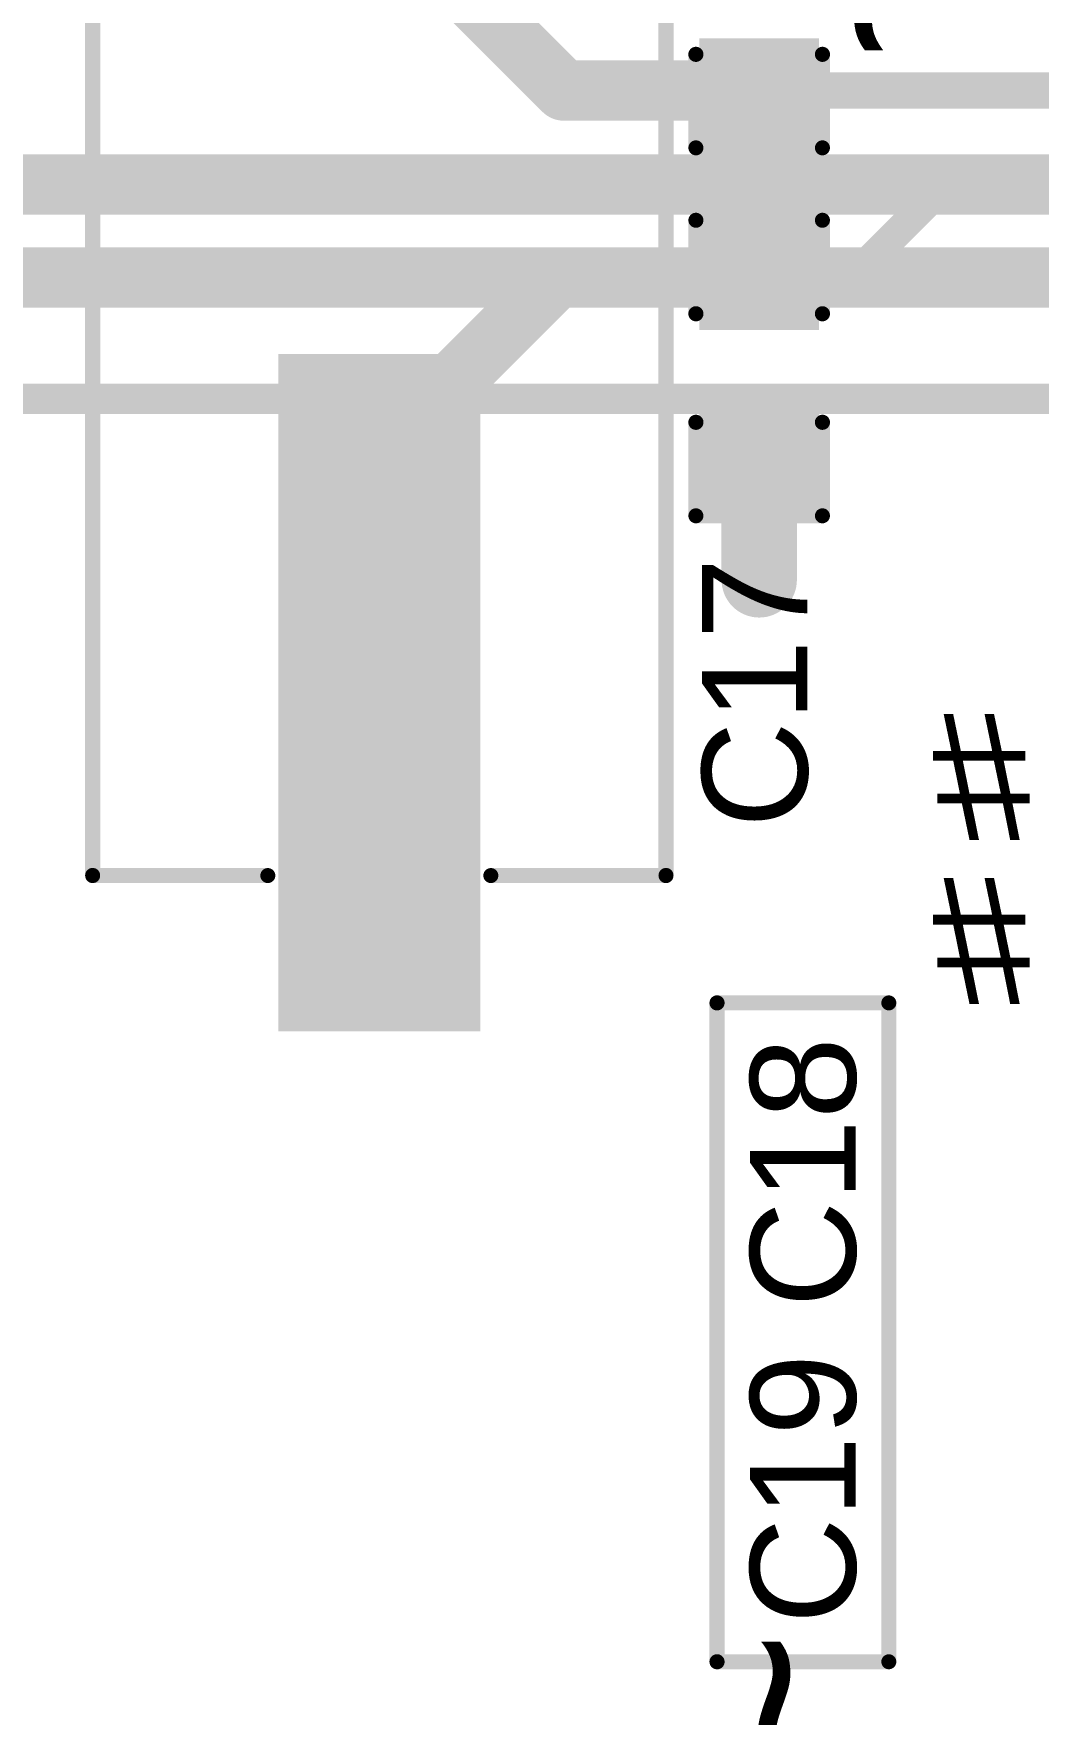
# Model space of a CAD drawing. Header units: millimetres. Extents: x -35.7 to 33.3, y -3.2 to 68.2.
# Drawn here: x -20.69 to -12.23, y 14.12 to 28.28 of the extents above; entities that cross this region are included whole.
import ezdxf

# ---------------------------------------------------------------- set-up
doc = ezdxf.new("R2010")
doc.units = ezdxf.units.MM
for name, color, linetype in [('BottomLayer', 5, 'Continuous'), ('Mechanical2', 216, 'Continuous'), ('TopLayer', 1, 'Continuous'), ('TopOverlay', 2, 'Continuous'), ('TopPaste', 8, 'Continuous'), ('TopSolder', 216, 'Continuous'), ('ViaHoleLayer', 16, 'Continuous')]:
    doc.layers.add(name, color=color, linetype=linetype)
doc.styles.add('Arial', font='', dxfattribs={"height": 0.2})
doc.styles.get('Arial').set_extended_font_data('Arial')

# ---------------------------------------------------------------- blocks, each defined once
blk = doc.blocks.new('HCM4920000000ABJT_30')
at = {"layer": 'TopLayer'}
blk.add_hatch(color=1, dxfattribs=at).paths.add_polyline_path([(1.525, 0.725), (7.025, 0.725), (7.025, -0.775), (1.525, -0.775)])
at = {"layer": 'TopPaste'}
blk.add_hatch(color=8, dxfattribs=at).paths.add_polyline_path([(1.525, 0.725), (7.025, 0.725), (7.025, -0.775), (1.525, -0.775)])
at = {"layer": 'TopSolder'}
blk.add_hatch(color=216, dxfattribs=at).paths.add_polyline_path([(1.424, 0.826), (7.127, 0.826), (7.127, -0.877), (1.424, -0.877)])
at = {"layer": 'TopOverlay', "const_width": 0.127}
for points in [[(5.814, 2.39), (-5.765, 2.39)], [(5.816, 0.914), (5.816, 2.39)], [(5.816, -2.441), (5.816, -0.965)], [(5.814, -2.441), (-5.765, -2.441)]]:
    blk.add_lwpolyline(points, dxfattribs=at)
at = {"layer": 'TopOverlay', "const_width": 0.0635}
for points in [[(5.783, 2.39, 1), (5.846, 2.39, 1)], [(5.784, 2.39, 1), (5.847, 2.39, 1)], [(5.784, 0.914, 1), (5.847, 0.914, 1)], [(5.784, -0.965, 1), (5.847, -0.965, 1)], [(5.783, -2.441, 1), (5.846, -2.441, 1)], [(5.784, -2.441, 1), (5.847, -2.441, 1)]]:
    blk.add_lwpolyline(points, format="xyb", close=True, dxfattribs=at)
blk = doc.blocks.new('C___0603_96')
at = {"layer": 'TopLayer'}
for points in [[(-0.381, 0.445), (-0.381, -0.445), (-1.143, -0.445), (-1.143, 0.445)], [(1.143, 0.445), (1.143, -0.445), (0.381, -0.445), (0.381, 0.445)]]:
    blk.add_hatch(color=1, dxfattribs=at).paths.add_polyline_path(points)
at = {"layer": 'TopPaste'}
for points in [[(-0.381, 0.445), (-0.381, -0.445), (-1.143, -0.445), (-1.143, 0.445)], [(1.143, 0.445), (1.143, -0.445), (0.381, -0.445), (0.381, 0.445)]]:
    blk.add_hatch(color=8, dxfattribs=at).paths.add_polyline_path(points)
at = {"layer": 'TopSolder'}
for points in [[(-0.321, 0.504), (-0.321, -0.504), (-1.203, -0.504), (-1.203, 0.504)], [(1.203, 0.504), (1.203, -0.504), (0.321, -0.504), (0.321, 0.504)]]:
    blk.add_hatch(color=216, dxfattribs=at).paths.add_polyline_path(points)
at = {"layer": 'TopOverlay', "const_width": 0.127}
for points in [[(-1.245, 0.533), (-1.245, -0.533)], [(-1.245, 0.533), (-0.457, 0.533)], [(0.457, 0.533), (1.245, 0.533)], [(1.245, 0.533), (1.245, -0.533)], [(-1.245, -0.533), (-0.457, -0.533)], [(0.457, -0.533), (1.245, -0.533)]]:
    blk.add_lwpolyline(points, dxfattribs=at)
at = {"layer": 'TopOverlay', "const_width": 0.0635}
for points in [[(-1.276, 0.533, 1), (-1.213, 0.533, 1)], [(-1.276, 0.533, 1), (-1.213, 0.533, 1)], [(-0.489, 0.533, 1), (-0.425, 0.533, 1)], [(0.425, 0.533, 1), (0.489, 0.533, 1)], [(1.213, 0.533, 1), (1.276, 0.533, 1)], [(1.213, 0.533, 1), (1.276, 0.533, 1)], [(-1.276, -0.533, 1), (-1.213, -0.533, 1)], [(-1.276, -0.533, 1), (-1.213, -0.533, 1)], [(-0.489, -0.533, 1), (-0.425, -0.533, 1)], [(0.425, -0.533, 1), (0.489, -0.533, 1)], [(1.213, -0.533, 1), (1.276, -0.533, 1)], [(1.213, -0.533, 1), (1.276, -0.533, 1)]]:
    blk.add_lwpolyline(points, format="xyb", close=True, dxfattribs=at)
blk = doc.blocks.new('C___0603_97')
at = {"layer": 'TopLayer'}
for points in [[(-0.381, 0.445), (-0.381, -0.445), (-1.143, -0.445), (-1.143, 0.445)], [(1.143, 0.445), (1.143, -0.445), (0.381, -0.445), (0.381, 0.445)]]:
    blk.add_hatch(color=1, dxfattribs=at).paths.add_polyline_path(points)
at = {"layer": 'TopPaste'}
for points in [[(-0.381, 0.445), (-0.381, -0.445), (-1.143, -0.445), (-1.143, 0.445)], [(1.143, 0.445), (1.143, -0.445), (0.381, -0.445), (0.381, 0.445)]]:
    blk.add_hatch(color=8, dxfattribs=at).paths.add_polyline_path(points)
at = {"layer": 'TopSolder'}
for points in [[(-0.321, 0.504), (-0.321, -0.504), (-1.203, -0.504), (-1.203, 0.504)], [(1.203, 0.504), (1.203, -0.504), (0.321, -0.504), (0.321, 0.504)]]:
    blk.add_hatch(color=216, dxfattribs=at).paths.add_polyline_path(points)
at = {"layer": 'TopOverlay', "const_width": 0.127}
for points in [[(-0.457, 0.533), (-1.245, 0.533)], [(-1.245, -0.533), (-1.245, 0.533)], [(1.245, 0.533), (0.457, 0.533)], [(1.245, -0.533), (1.245, 0.533)], [(-0.457, -0.533), (-1.245, -0.533)], [(1.245, -0.533), (0.457, -0.533)]]:
    blk.add_lwpolyline(points, dxfattribs=at)
at = {"layer": 'TopOverlay', "const_width": 0.0635}
for points in [[(-1.276, 0.533, 1), (-1.213, 0.533, 1)], [(-1.276, 0.533, 1), (-1.213, 0.533, 1)], [(-0.489, 0.533, 1), (-0.425, 0.533, 1)], [(0.425, 0.533, 1), (0.489, 0.533, 1)], [(1.213, 0.533, 1), (1.276, 0.533, 1)], [(1.213, 0.533, 1), (1.276, 0.533, 1)], [(-1.276, -0.533, 1), (-1.213, -0.533, 1)], [(-1.276, -0.533, 1), (-1.213, -0.533, 1)], [(-0.489, -0.533, 1), (-0.425, -0.533, 1)], [(0.425, -0.533, 1), (0.489, -0.533, 1)], [(1.213, -0.533, 1), (1.276, -0.533, 1)], [(1.213, -0.533, 1), (1.276, -0.533, 1)]]:
    blk.add_lwpolyline(points, format="xyb", close=True, dxfattribs=at)

msp = doc.modelspace()

# ---------------------------------------------------------------- hatches: boundary and pattern name
at = {"layer": 'BottomLayer'}
h = msp.add_hatch(color=5, dxfattribs=at)
edge = h.paths.add_edge_path()
edge.add_arc((-14.58, 23.68), 0.3, 0, 360)
at = {"layer": 'TopLayer'}
h = msp.add_hatch(color=1, dxfattribs=at)
edge = h.paths.add_edge_path()
edge.add_arc((-14.58, 23.68), 0.3, 0, 360)
at = {"layer": 'ViaHoleLayer'}
h = msp.add_hatch(color=16, dxfattribs=at)
edge = h.paths.add_edge_path()
edge.add_arc((-14.58, 23.68), 0.15, 0, 360)

# ---------------------------------------------------------------- linework, layer by layer
at = {"layer": 'BottomLayer'}
for points, const_width in [([(-22.703, 27.009), (-5.732, 27.009)], 0.508), ([(-24.714, 26.226), (-11.405, 26.226)], 0.508), ([(-21.834, 25.205), (-9.711, 25.205)], 0.254)]:
    msp.add_lwpolyline(points, dxfattribs=dict(at, const_width=const_width))
at = {"layer": 'Mechanical2', "const_width": 0.381}
msp.add_lwpolyline([(33.135, 19.76, -5.376897), (33.117, 45.286)], format="xyb", dxfattribs=at)
at = {"layer": 'TopLayer'}
for points, const_width in [([(-17.159, 28.734), (-16.226, 27.801)], 0.508), ([(-16.226, 27.801), (-14.58, 27.801)], 0.508), ([(-14.58, 27.801), (-10.633, 27.801)], 0.305), ([(-13.795, 26.226), (-12.911, 27.11)], 0.254), ([(-12.911, 27.11), (-11.883, 27.11)], 0.254), ([(-17.78, 24.73), (-16.284, 26.226)], 0.508), ([(-16.284, 26.226), (-14.58, 26.226)], 0.508), ([(-14.58, 26.226), (-13.795, 26.226)], 0.254), ([(-17.78, 22.73), (-17.78, 24.73)], 0.508), ([(-14.58, 23.68), (-14.58, 24.702)], 0.635)]:
    msp.add_lwpolyline(points, dxfattribs=dict(at, const_width=const_width))
for points, const_width in [([(-16.353, 27.801, 1), (-16.099, 27.801, 1)], 0.254), ([(-16.353, 27.801, 1), (-16.099, 27.801, 1)], 0.254), ([(-14.707, 27.801, 1), (-14.453, 27.801, 1)], 0.254), ([(-14.656, 27.801, 1), (-14.503, 27.801, 1)], 0.152), ([(-12.975, 27.11, 1), (-12.848, 27.11, 1)], 0.127), ([(-12.975, 27.11, 1), (-12.848, 27.11, 1)], 0.127), ([(-16.411, 26.226, 1), (-16.157, 26.226, 1)], 0.254), ([(-16.411, 26.226, 1), (-16.157, 26.226, 1)], 0.254), ([(-14.707, 26.226, 1), (-14.453, 26.226, 1)], 0.254), ([(-14.643, 26.226, 1), (-14.516, 26.226, 1)], 0.127), ([(-13.859, 26.226, 1), (-13.732, 26.226, 1)], 0.127), ([(-13.859, 26.226, 1), (-13.732, 26.226, 1)], 0.127), ([(-17.907, 24.73, 1), (-17.653, 24.73, 1)], 0.254), ([(-17.907, 24.73, 1), (-17.653, 24.73, 1)], 0.254), ([(-14.738, 24.702, 1), (-14.421, 24.702, 1)], 0.318), ([(-14.738, 23.68, 1), (-14.421, 23.68, 1)], 0.318), ([(-17.907, 22.73, 1), (-17.653, 22.73, 1)], 0.254)]:
    msp.add_lwpolyline(points, format="xyb", close=True, dxfattribs=dict(at, const_width=const_width))
at = {"layer": 'TopOverlay', "const_width": 0.127}
for points in [[(-14.935, 14.568), (-14.935, 20.117)], [(-14.935, 20.117), (-13.487, 20.117)], [(-13.487, 14.568), (-13.487, 20.117)], [(-14.935, 14.568), (-13.487, 14.568)]]:
    msp.add_lwpolyline(points, dxfattribs=at)
at = {"layer": 'TopOverlay', "const_width": 0.0635}
for points in [[(-14.967, 20.117, 1), (-14.903, 20.117, 1)], [(-14.967, 20.117, 1), (-14.903, 20.117, 1)], [(-13.519, 20.117, 1), (-13.456, 20.117, 1)], [(-13.519, 20.117, 1), (-13.456, 20.117, 1)], [(-14.967, 14.568, 1), (-14.903, 14.568, 1)], [(-14.967, 14.568, 1), (-14.903, 14.568, 1)], [(-13.519, 14.568, 1), (-13.456, 14.568, 1)], [(-13.519, 14.568, 1), (-13.456, 14.568, 1)]]:
    msp.add_lwpolyline(points, format="xyb", close=True, dxfattribs=at)

# ---------------------------------------------------------------- block references
for name, p, rotation in [('HCM4920000000ABJT_30', (-17.755, 27.005), 270), ('C___0603_97', (-14.58, 28.563), 270), ('C___0603_96', (-14.58, 25.464), 90)]:
    msp.add_blockref(name, p, dxfattribs=dict(rotation=rotation))

# ---------------------------------------------------------------- texts
at = {"layer": 'TopOverlay', "style": 'Arial'}
for s, height, p in [('~', 1.524, (-12.907, 28.044)), ('C17', 0.889, (-14.173, 21.59)), ('C18', 0.889, (-13.767, 17.551)), ('C19', 0.889, (-13.767, 14.884)), ('~', 1.524, (-13.719, 13.591))]:
    msp.add_text(s, height=height, rotation=90, dxfattribs=at).set_placement(p)
at = {"layer": 'TopOverlay', "style": 'Arial', "text_generation_flag": 2}
for p in [(-12.293, 21.488), (-12.293, 20.107)]:
    msp.add_text('#', height=1.067, rotation=360, dxfattribs=at).set_placement(p)

doc.saveas('drawing.dxf')
